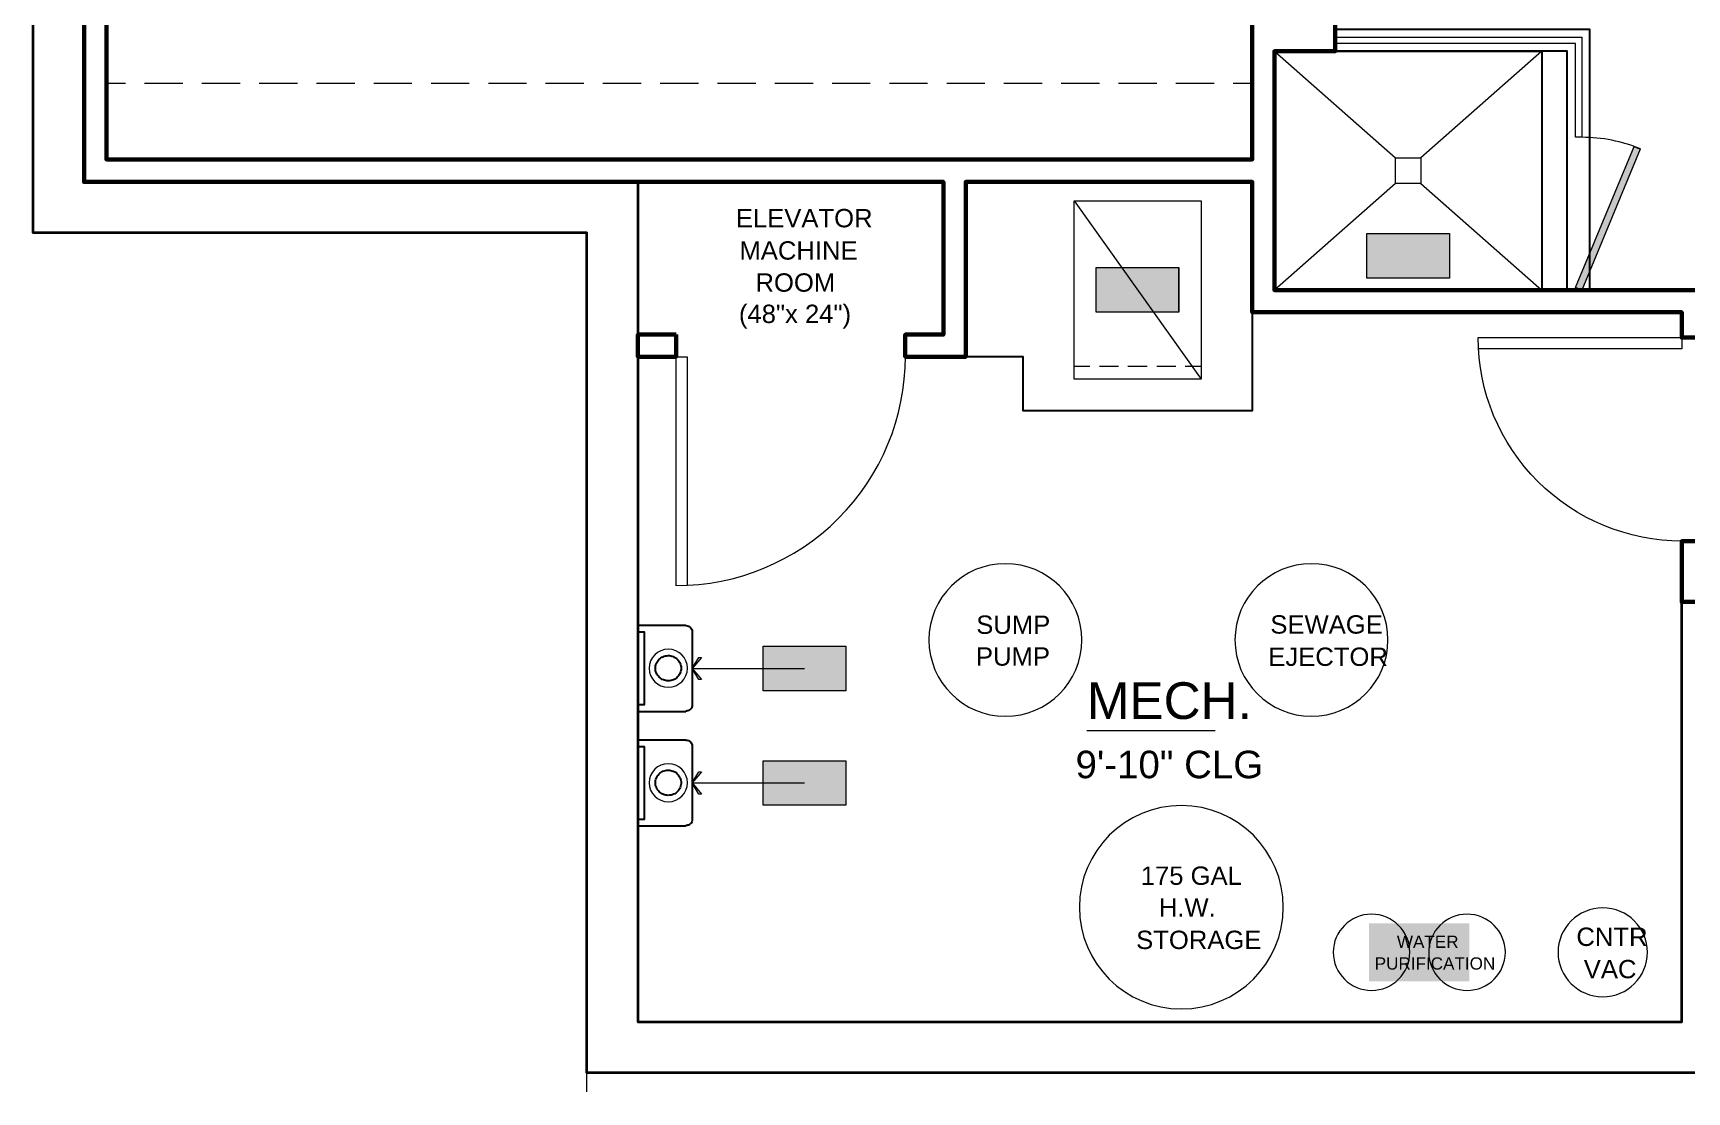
# Model space of a CAD drawing. Extents: x 6 to 1186, y -84 to 3560.
# Drawn here: x 186.1 to 445.9, y 453.7 to 620.1 of the extents above; entities that cross this region are included whole.
import ezdxf

# ---------------------------------------------------------------- set-up
doc = ezdxf.new("R2010")
doc.units = 0
doc.header["$LTSCALE"] = 24
doc.header["$MEASUREMENT"] = 0
for name, color, linetype in [('GEC_BKGD', 8, 'Continuous'), ('PDF3_0', 8, 'Continuous'), ('PDF3_00-FP-A-0$A-ANNO-KEYN', 8, 'Continuous'), ('PDF3_00-FP-A-0$A-DRWDW', 8, 'Continuous'), ('PDF3_00-FP-A-0$A-FLR-OVHD', 8, 'Continuous'), ('PDF3_00-FP-A-0$A-MLWK-ABV', 8, 'Continuous'), ('PDF3_00-FP-A-0$A-PLMB', 8, 'Continuous'), ('PDF3_00-FP-A-0$A-PLMB-MINR', 8, 'Continuous'), ('PDF3_00-FP-A-0$A-WALL', 8, 'Continuous'), ('PDF3_00-FP-A-0$A-WALL-CONC', 8, 'Continuous'), ('PDF3_00-FP-A-0$A-WALL-PRTHT', 8, 'Continuous'), ('PDF3_A-ANNO-RMNM', 8, 'Continuous'), ('PDF3_Text', 8, 'Continuous')]:
    doc.layers.add(name, color=color, linetype=linetype)
doc.styles.add('PDF Arial', font='arial.ttf')

# ---------------------------------------------------------------- blocks, each defined once
blk = doc.blocks.new('210311_BorsteinRes_CDProgress - Copy2')
at = {"layer": 'PDF3_00-FP-A-0$A-ANNO-KEYN', "true_color": 0xffffff, "transparency": 33554559}
for points in [[(11.8233, 8.5583), (11.5525, 8.5583), (11.8233, 8.4125)], [(11.8233, 8.4125), (11.5525, 8.5583), (11.5525, 8.4125)], [(10.6667, 8.4467), (10.6667, 8.3008), (10.9375, 8.4467)], [(10.9375, 8.4467), (10.6667, 8.3008), (10.9375, 8.3008)], [(9.8475, 7.0617), (9.8475, 7.2075), (9.5767, 7.0617)], [(9.5767, 7.0617), (9.8475, 7.2075), (9.5767, 7.2075)], [(9.8475, 6.6867), (9.8475, 6.8325), (9.5767, 6.6867)], [(9.5767, 6.6867), (9.8475, 6.8325), (9.5767, 6.8325)]]:
    blk.add_hatch(color=7, dxfattribs=at).paths.add_polyline_path(points)
at = {"layer": 'PDF3_00-FP-A-0$A-PLMB-MINR', "true_color": 0xffffff, "transparency": 33554559}
for points in [[(12.4275, 8.8433), (12.2358, 8.3817), (12.4467, 8.835)], [(12.4467, 8.835), (12.2358, 8.3817), (12.2558, 8.3733)], [(11.5592, 6.3), (11.5592, 6.11), (11.8875, 6.3)], [(11.8875, 6.3), (11.5592, 6.11), (11.8875, 6.11)]]:
    blk.add_hatch(color=7, dxfattribs=at).paths.add_polyline_path(points)
at = {"layer": 'PDF3_0', "lineweight": 9}
for points in [[(10.5942, 8.665), (11.0108, 8.665), (11.0108, 8.0817), (10.5942, 8.0817)], [(9.3658, 7.1708), (9.375, 7.1708), (9.3442, 7.135), (9.375, 7.0983), (9.3658, 7.0983), (9.3442, 7.135)], [(9.3658, 6.7958), (9.375, 6.7958), (9.3442, 6.76), (9.375, 6.7233), (9.3658, 6.7233), (9.3442, 6.76)]]:
    blk.add_lwpolyline(points, close=True, dxfattribs=at)
for points in [[(10.5942, 8.665), (11.0108, 8.0817)], [(10.6458, 8.1233), (10.5942, 8.1233)], [(10.74, 8.1233), (10.6775, 8.1233)], [(10.8333, 8.1233), (10.7708, 8.1233)], [(10.9275, 8.1233), (10.865, 8.1233)], [(11.0108, 8.1233), (10.9583, 8.1233)]]:
    blk.add_lwpolyline(points, dxfattribs=at)
at = {"layer": 'PDF3_0', "lineweight": 25}
for points in [[(9.3233, 7.275), (9.1667, 7.275), (9.1667, 7.2542), (9.1875, 7.2542), (9.1875, 7.015), (9.1667, 7.015), (9.1667, 6.9942), (9.3233, 6.9942)], [(9.3442, 7.2542), (9.3442, 7.015)], [(9.3233, 6.9), (9.1667, 6.9), (9.1667, 6.8792), (9.1875, 6.8792), (9.1875, 6.64), (9.1667, 6.64), (9.1667, 6.6192), (9.3233, 6.6192)], [(9.3442, 6.8792), (9.3442, 6.64)]]:
    blk.add_lwpolyline(points, dxfattribs=at)
for points, knots in [([(9.3237, 7.275), (9.3266, 7.275), (9.3294, 7.2745), (9.3346, 7.2724), (9.3369, 7.2708), (9.3408, 7.267), (9.3424, 7.2647), (9.3445, 7.2598), (9.345, 7.2572), (9.345, 7.2546)], [0, 0, 0, 0, 0.00852927, 0.00852927, 0.01684469, 0.01684469, 0.02504637, 0.02504637, 0.03295605, 0.03295605, 0.03295605, 0.03295605]), ([(9.345, 7.0154), (9.345, 7.0129), (9.3445, 7.0104), (9.3426, 7.0057), (9.3412, 7.0035), (9.3375, 6.9996), (9.3353, 6.9981), (9.3314, 6.9963), (9.3299, 6.9958), (9.3269, 6.9952), (9.3253, 6.995), (9.3237, 6.995)], [0, 0, 0, 0, 0.00761361, 0.00761361, 0.01531879, 0.01531879, 0.02356384, 0.02356384, 0.02813199, 0.02813199, 0.03286391, 0.03286391, 0.03286391, 0.03286391]), ([(9.3237, 6.9), (9.3266, 6.9), (9.3294, 6.8995), (9.3346, 6.8974), (9.3369, 6.8958), (9.3408, 6.892), (9.3424, 6.8897), (9.3445, 6.8848), (9.345, 6.8822), (9.345, 6.8796)], [0, 0, 0, 0, 0.00852927, 0.00852927, 0.01684469, 0.01684469, 0.02504637, 0.02504637, 0.03295605, 0.03295605, 0.03295605, 0.03295605]), ([(9.345, 6.6404), (9.345, 6.6379), (9.3445, 6.6354), (9.3426, 6.6307), (9.3412, 6.6285), (9.3375, 6.6246), (9.3353, 6.6231), (9.3314, 6.6213), (9.3299, 6.6208), (9.3269, 6.6202), (9.3253, 6.62), (9.3237, 6.62)], [0, 0, 0, 0, 0.00761361, 0.00761361, 0.01531879, 0.01531879, 0.02356384, 0.02356384, 0.02813199, 0.02813199, 0.03286391, 0.03286391, 0.03286391, 0.03286391])]:
    blk.add_open_spline(points, degree=3, knots=knots, dxfattribs=at)
at = {"layer": 'PDF3_00-FP-A-0$A-ANNO-KEYN', "lineweight": 18}
for points in [[(11.8233, 8.5583), (11.8233, 8.4125), (11.5525, 8.4125), (11.5525, 8.5583)], [(10.9375, 8.3008), (10.6667, 8.3008), (10.6667, 8.4467), (10.9375, 8.4467)], [(9.8475, 7.0617), (9.5767, 7.0617), (9.5767, 7.2075), (9.8475, 7.2075)], [(9.8475, 6.6867), (9.5767, 6.6867), (9.5767, 6.8325), (9.8475, 6.8325)]]:
    blk.add_lwpolyline(points, close=True, dxfattribs=at)
at = {"layer": 'PDF3_00-FP-A-0$A-ANNO-KEYN', "color": 7, "lineweight": 0, "true_color": 0xffffff}
blk.add_lwpolyline([(10.9375, 8.3008), (10.9375, 8.4467)], dxfattribs=at)
at = {"layer": 'PDF3_00-FP-A-0$A-ANNO-KEYN', "lineweight": 9}
for points in [[(9.3442, 7.135), (9.7125, 7.135)], [(9.3442, 6.76), (9.7125, 6.76)]]:
    blk.add_lwpolyline(points, dxfattribs=at)
at = {"layer": 'PDF3_00-FP-A-0$A-DRWDW', "lineweight": 18}
for points in [[(12.5838, 7.5517, -0.198737), (12.1121, 7.7468, -0.199088), (11.9167, 8.2175), (12.5833, 8.2175), (12.5833, 8.1808), (11.9183, 8.1808)], [(9.2921, 7.4058, 0.198755), (9.8227, 7.6254, 0.199068), (10.0425, 8.1554)]]:
    blk.add_lwpolyline(points, format="xyb", dxfattribs=at)
blk.add_lwpolyline([(9.2917, 7.405), (9.2917, 8.155), (9.3283, 8.155), (9.3283, 7.4058)], dxfattribs=at)
at = {"layer": 'PDF3_00-FP-A-0$A-FLR-OVHD', "lineweight": 9}
blk.add_lwpolyline([(9, 5.7483), (9, 5.8108)], dxfattribs=at)
at = {"layer": 'PDF3_00-FP-A-0$A-MLWK-ABV', "lineweight": 18}
for points in [[(7.4275, 8.9567), (7.4275, 9.0508), (7.49, 9.0508)], [(7.5525, 9.0508), (7.6775, 9.0508)], [(7.74, 9.0508), (7.865, 9.0508)], [(7.9275, 9.0508), (8.0525, 9.0508)], [(8.115, 9.0508), (8.24, 9.0508)], [(8.3025, 9.0508), (8.4275, 9.0508)], [(8.49, 9.0508), (8.615, 9.0508)], [(8.6775, 9.0508), (8.8025, 9.0508)], [(8.865, 9.0508), (8.99, 9.0508)], [(9.0525, 9.0508), (9.1775, 9.0508)], [(9.24, 9.0508), (9.365, 9.0508)], [(9.4275, 9.0508), (9.5525, 9.0508)], [(9.615, 9.0508), (9.74, 9.0508)], [(9.8025, 9.0508), (9.9275, 9.0508)], [(9.99, 9.0508), (10.115, 9.0508)], [(10.1775, 9.0508), (10.3025, 9.0508)], [(10.365, 9.0508), (10.49, 9.0508)], [(10.5525, 9.0508), (10.6775, 9.0508)], [(10.74, 9.0508), (10.865, 9.0508)], [(10.9275, 9.0508), (11.0525, 9.0508)], [(11.115, 9.0508), (11.1775, 9.0508), (11.1775, 8.9567)], [(7.49, 8.8008), (7.4275, 8.8008), (7.4275, 8.8942)], [(11.1775, 8.8942), (11.1775, 8.8008), (11.115, 8.8008)], [(7.6775, 8.8008), (7.5525, 8.8008)], [(7.865, 8.8008), (7.74, 8.8008)], [(8.0525, 8.8008), (7.9275, 8.8008)], [(8.24, 8.8008), (8.115, 8.8008)], [(8.4275, 8.8008), (8.3025, 8.8008)], [(8.615, 8.8008), (8.49, 8.8008)], [(8.8025, 8.8008), (8.6775, 8.8008)], [(8.99, 8.8008), (8.865, 8.8008)], [(9.1775, 8.8008), (9.0525, 8.8008)], [(9.365, 8.8008), (9.24, 8.8008)], [(9.5525, 8.8008), (9.4275, 8.8008)], [(9.74, 8.8008), (9.615, 8.8008)], [(9.9275, 8.8008), (9.8025, 8.8008)], [(10.115, 8.8008), (9.99, 8.8008)], [(10.3025, 8.8008), (10.1775, 8.8008)], [(10.49, 8.8008), (10.365, 8.8008)], [(10.6775, 8.8008), (10.5525, 8.8008)], [(10.865, 8.8008), (10.74, 8.8008)], [(11.0525, 8.8008), (10.9275, 8.8008)]]:
    blk.add_lwpolyline(points, dxfattribs=at)
at = {"layer": 'PDF3_00-FP-A-0$A-PLMB', "lineweight": 25}
for points in [[(11.4483, 9.2275), (12.2817, 9.2275), (12.2817, 8.3733), (12.2083, 8.3733), (12.2083, 9.155), (11.4483, 9.155)], [(11.25, 9.155), (12.125, 9.155), (12.125, 8.3733), (11.25, 8.3733)]]:
    blk.add_lwpolyline(points, close=True, dxfattribs=at)
for points, knots in [([(9.2242, 7.1354), (9.2242, 7.1406), (9.2252, 7.1458), (9.2291, 7.1555), (9.232, 7.1599), (9.2394, 7.1676), (9.2439, 7.1708), (9.2516, 7.1742), (9.2544, 7.1751), (9.2602, 7.1764), (9.2632, 7.1767), (9.2662, 7.1767)], [0, 0, 0, 0, 0.01566919, 0.01566919, 0.03138622, 0.03138622, 0.0478811, 0.0478811, 0.05666939, 0.05666939, 0.06575182, 0.06575182, 0.06575182, 0.06575182]), ([(9.2662, 7.1767), (9.2718, 7.1767), (9.2772, 7.1756), (9.2874, 7.1715), (9.292, 7.1685), (9.2998, 7.1609), (9.3029, 7.1564), (9.3061, 7.1489), (9.3069, 7.1463), (9.3081, 7.141), (9.3083, 7.1382), (9.3083, 7.1354)], [0, 0, 0, 0, 0.01658475, 0.01658475, 0.03291412, 0.03291412, 0.04936426, 0.04936426, 0.05746959, 0.05746959, 0.06581125, 0.06581125, 0.06581125, 0.06581125]), ([(9.2662, 7.0942), (9.2607, 7.0942), (9.2553, 7.0952), (9.2451, 7.0993), (9.2405, 7.1023), (9.2327, 7.1099), (9.2296, 7.1144), (9.2264, 7.122), (9.2256, 7.1245), (9.2244, 7.1299), (9.2242, 7.1326), (9.2242, 7.1354)], [0, 0, 0, 0, 0.01658474, 0.01658474, 0.03291411, 0.03291411, 0.04936426, 0.04936426, 0.05746959, 0.05746959, 0.06581125, 0.06581125, 0.06581125, 0.06581125]), ([(9.3083, 7.1354), (9.3083, 7.1302), (9.3073, 7.1251), (9.3034, 7.1154), (9.3005, 7.111), (9.2931, 7.1032), (9.2886, 7.1), (9.2809, 7.0966), (9.2781, 7.0957), (9.2723, 7.0945), (9.2693, 7.0942), (9.2662, 7.0942)], [0, 0, 0, 0, 0.01566919, 0.01566919, 0.03138623, 0.03138623, 0.04788111, 0.04788111, 0.0566694, 0.0566694, 0.06575182, 0.06575182, 0.06575182, 0.06575182]), ([(9.2242, 6.7604), (9.2242, 6.7656), (9.2252, 6.7708), (9.2291, 6.7805), (9.232, 6.7849), (9.2394, 6.7926), (9.2439, 6.7958), (9.2516, 6.7992), (9.2544, 6.8001), (9.2602, 6.8014), (9.2632, 6.8017), (9.2662, 6.8017)], [0, 0, 0, 0, 0.01566919, 0.01566919, 0.03138622, 0.03138622, 0.0478811, 0.0478811, 0.05666939, 0.05666939, 0.06575182, 0.06575182, 0.06575182, 0.06575182]), ([(9.2662, 6.8017), (9.2718, 6.8017), (9.2772, 6.8006), (9.2874, 6.7965), (9.292, 6.7935), (9.2998, 6.7859), (9.3029, 6.7814), (9.3061, 6.7739), (9.3069, 6.7713), (9.3081, 6.766), (9.3083, 6.7632), (9.3083, 6.7604)], [0, 0, 0, 0, 0.01658475, 0.01658475, 0.03291412, 0.03291412, 0.04936426, 0.04936426, 0.05746959, 0.05746959, 0.06581125, 0.06581125, 0.06581125, 0.06581125]), ([(9.2662, 6.7192), (9.2607, 6.7192), (9.2553, 6.7202), (9.2451, 6.7243), (9.2405, 6.7273), (9.2327, 6.7349), (9.2296, 6.7394), (9.2264, 6.747), (9.2256, 6.7495), (9.2244, 6.7549), (9.2242, 6.7576), (9.2242, 6.7604)], [0, 0, 0, 0, 0.01658474, 0.01658474, 0.03291411, 0.03291411, 0.04936426, 0.04936426, 0.05746959, 0.05746959, 0.06581125, 0.06581125, 0.06581125, 0.06581125]), ([(9.3083, 6.7604), (9.3083, 6.7552), (9.3073, 6.7501), (9.3034, 6.7404), (9.3005, 6.736), (9.2931, 6.7282), (9.2886, 6.725), (9.2809, 6.7216), (9.2781, 6.7207), (9.2723, 6.7195), (9.2693, 6.7192), (9.2662, 6.7192)], [0, 0, 0, 0, 0.01566919, 0.01566919, 0.03138623, 0.03138623, 0.04788111, 0.04788111, 0.0566694, 0.0566694, 0.06575182, 0.06575182, 0.06575182, 0.06575182])]:
    blk.add_open_spline(points, degree=3, knots=knots, dxfattribs=at)
at = {"layer": 'PDF3_00-FP-A-0$A-PLMB-MINR', "lineweight": 9}
for points in [[(12.235, 9.1808), (11.4483, 9.1808), (11.4483, 9.2017), (12.2558, 9.2017), (12.2558, 8.8733), (12.235, 8.8733)], [(12.4275, 8.8433), (12.4467, 8.835), (12.2558, 8.3733), (12.2358, 8.3817)], [(11.6458, 8.8058), (11.7292, 8.8058), (11.7292, 8.7225), (11.6458, 8.7225)]]:
    blk.add_lwpolyline(points, close=True, dxfattribs=at)
for points in [[(11.25, 9.155), (11.6458, 8.8058)], [(12.125, 9.155), (11.7292, 8.8058)], [(11.6458, 8.7225), (11.25, 8.3733)], [(11.7292, 8.7225), (12.125, 8.3733)]]:
    blk.add_lwpolyline(points, dxfattribs=at)
for points in [[(10.62, 7.2279, 0.414212), (10.3696, 7.4775, 0.414212), (10.1192, 7.2279, 0.414212), (10.3696, 6.9783, 0.414212)], [(11.6217, 7.2279, 0.414212), (11.3712, 7.4775, 0.414212), (11.1208, 7.2279, 0.414212), (11.3712, 6.9783, 0.414212)], [(9.3292, 7.1354, 0.414185), (9.2662, 7.1975, 0.414185), (9.2033, 7.1354, 0.414185), (9.2662, 7.0733, 0.414185)], [(9.3292, 6.7604, 0.414185), (9.2662, 6.8225, 0.414185), (9.2033, 6.7604, 0.414185), (9.2662, 6.6983, 0.414185)], [(11.2792, 6.3529, 0.414213), (10.9454, 6.6858, 0.414213), (10.6117, 6.3529, 0.414213), (10.9454, 6.02, 0.414213)], [(12.4708, 6.2054, 0.414208), (12.3246, 6.3508, 0.414208), (12.1783, 6.2054, 0.414208), (12.3246, 6.06, 0.414208)], [(11.6933, 6.2054, 0.414207), (11.5679, 6.33, 0.414207), (11.4425, 6.2054, 0.414207), (11.5679, 6.0808, 0.414207)], [(12.0058, 6.2054, 0.414207), (11.8804, 6.33, 0.414207), (11.755, 6.2054, 0.414207), (11.8804, 6.0808, 0.414207)]]:
    blk.add_lwpolyline(points, format="xyb", close=True, dxfattribs=at)
blk.add_arc((12.2563, 8.3722), 0.5012, 67.5359, 90.0008, dxfattribs=at)
at = {"layer": 'PDF3_00-FP-A-0$A-WALL', "lineweight": 60}
for points in [[(20.3758, 7.3525), (12.5833, 7.3525), (12.5833, 7.5508), (12.6567, 7.5508), (12.6567, 7.4258), (15.0833, 7.4258), (15.0833, 8.3008), (14.7608, 8.3008), (14.7608, 8.3733), (15.1567, 8.3733), (15.1567, 7.4258), (18.3967, 7.4258), (18.3967, 8.0925), (18.4692, 8.0925), (18.4692, 7.4258), (20.4483, 7.4258)], [(11.5208, 10.5717), (11.4483, 10.5717), (11.4483, 9.155), (11.25, 9.155), (11.25, 8.3733), (13.8958, 8.3733)], [(12.6567, 8.2175), (12.5833, 8.2175), (12.5833, 8.3008), (11.1775, 8.3008), (11.1775, 8.7275), (10.24, 8.7275), (10.24, 8.155), (10.0417, 8.155), (10.0417, 8.2275), (10.1667, 8.2275), (10.1667, 8.7275), (7.3542, 8.7275), (7.3542, 9.6758), (7.2817, 9.6758), (7.2817, 9.8733), (7.3542, 9.8733), (7.3542, 9.7483), (7.4275, 9.7483), (7.4275, 8.8008), (11.1775, 8.8008), (11.1775, 10.6442), (11.2583, 10.6442)]]:
    blk.add_lwpolyline(points, dxfattribs=at)
blk.add_lwpolyline([(9.2917, 8.2275), (9.2917, 8.155), (9.1667, 8.155), (9.1667, 8.2275)], close=True, dxfattribs=at)
at = {"layer": 'PDF3_00-FP-A-0$A-WALL-CONC', "lineweight": 35}
blk.add_lwpolyline([(20.2092, 7.1858), (12.75, 7.1858), (12.75, 5.8108), (9, 5.8108), (9, 8.5608), (7.1875, 8.5608), (7.1875, 9.6758), (7.3542, 9.6758), (7.3542, 8.7275), (9.1667, 8.7275), (9.1667, 5.9775), (12.5833, 5.9775), (12.5833, 7.3525), (20.3758, 7.3525)], dxfattribs=at)
at = {"layer": 'PDF3_00-FP-A-0$A-WALL-PRTHT', "lineweight": 25}
blk.add_lwpolyline([(11.1775, 8.7275), (11.1775, 7.9775), (10.4275, 7.9775), (10.4275, 8.155), (10.24, 8.155), (10.24, 8.7275)], close=True, dxfattribs=at)
at = {"layer": 'PDF3_A-ANNO-RMNM', "lineweight": 18}
blk.add_lwpolyline([(11.0558, 6.93), (10.6358, 6.93)], dxfattribs=at)
at = {"layer": 'PDF3_Text', "attachment_point": 7, "style": 'PDF Arial'}
for s, insert, char_height in [('ELEVATOR', (9.4875, 8.5779), 0.06004), ('MACHINE', (9.4992, 8.4721), 0.06004), ('ROOM', (9.5517, 8.3671), 0.06004), ('(48"x 24")', (9.4975, 8.2474), 0.06004), ('SUMP', (10.2742, 7.247), 0.06004), ('SEWAGE', (11.2367, 7.2478), 0.06004), ('PUMP', (10.2733, 7.1429), 0.06004), ('EJECTOR', (11.23, 7.1421), 0.06004), ('MECH.', (10.6358, 6.9675), 0.12008), ('9\'-10" CLG', (10.5992, 6.774), 0.09006), ('175 GAL', (10.8125, 6.4254), 0.06004), ('H.W.', (10.8717, 6.3225), 0.06004), ('CNTR', (12.2383, 6.2254), 0.06004), ('STORAGE', (10.7975, 6.2153), 0.06004), ('WATER', (11.6508, 6.22), 0.04003), ('PURIFICATION', (11.5783, 6.1483), 0.040027), ('VAC', (12.2625, 6.1196), 0.06004)]:
    blk.add_mtext(s, dxfattribs=dict(at, insert=insert, char_height=char_height))

msp = doc.modelspace()

# ---------------------------------------------------------------- block references
at = {"layer": 'GEC_BKGD', "xscale": 48, "yscale": 48, "zscale": 48}
msp.add_blockref('210311_BorsteinRes_CDProgress - Copy2', (-158.88, 177.79), dxfattribs=at)

doc.saveas('drawing.dxf')
